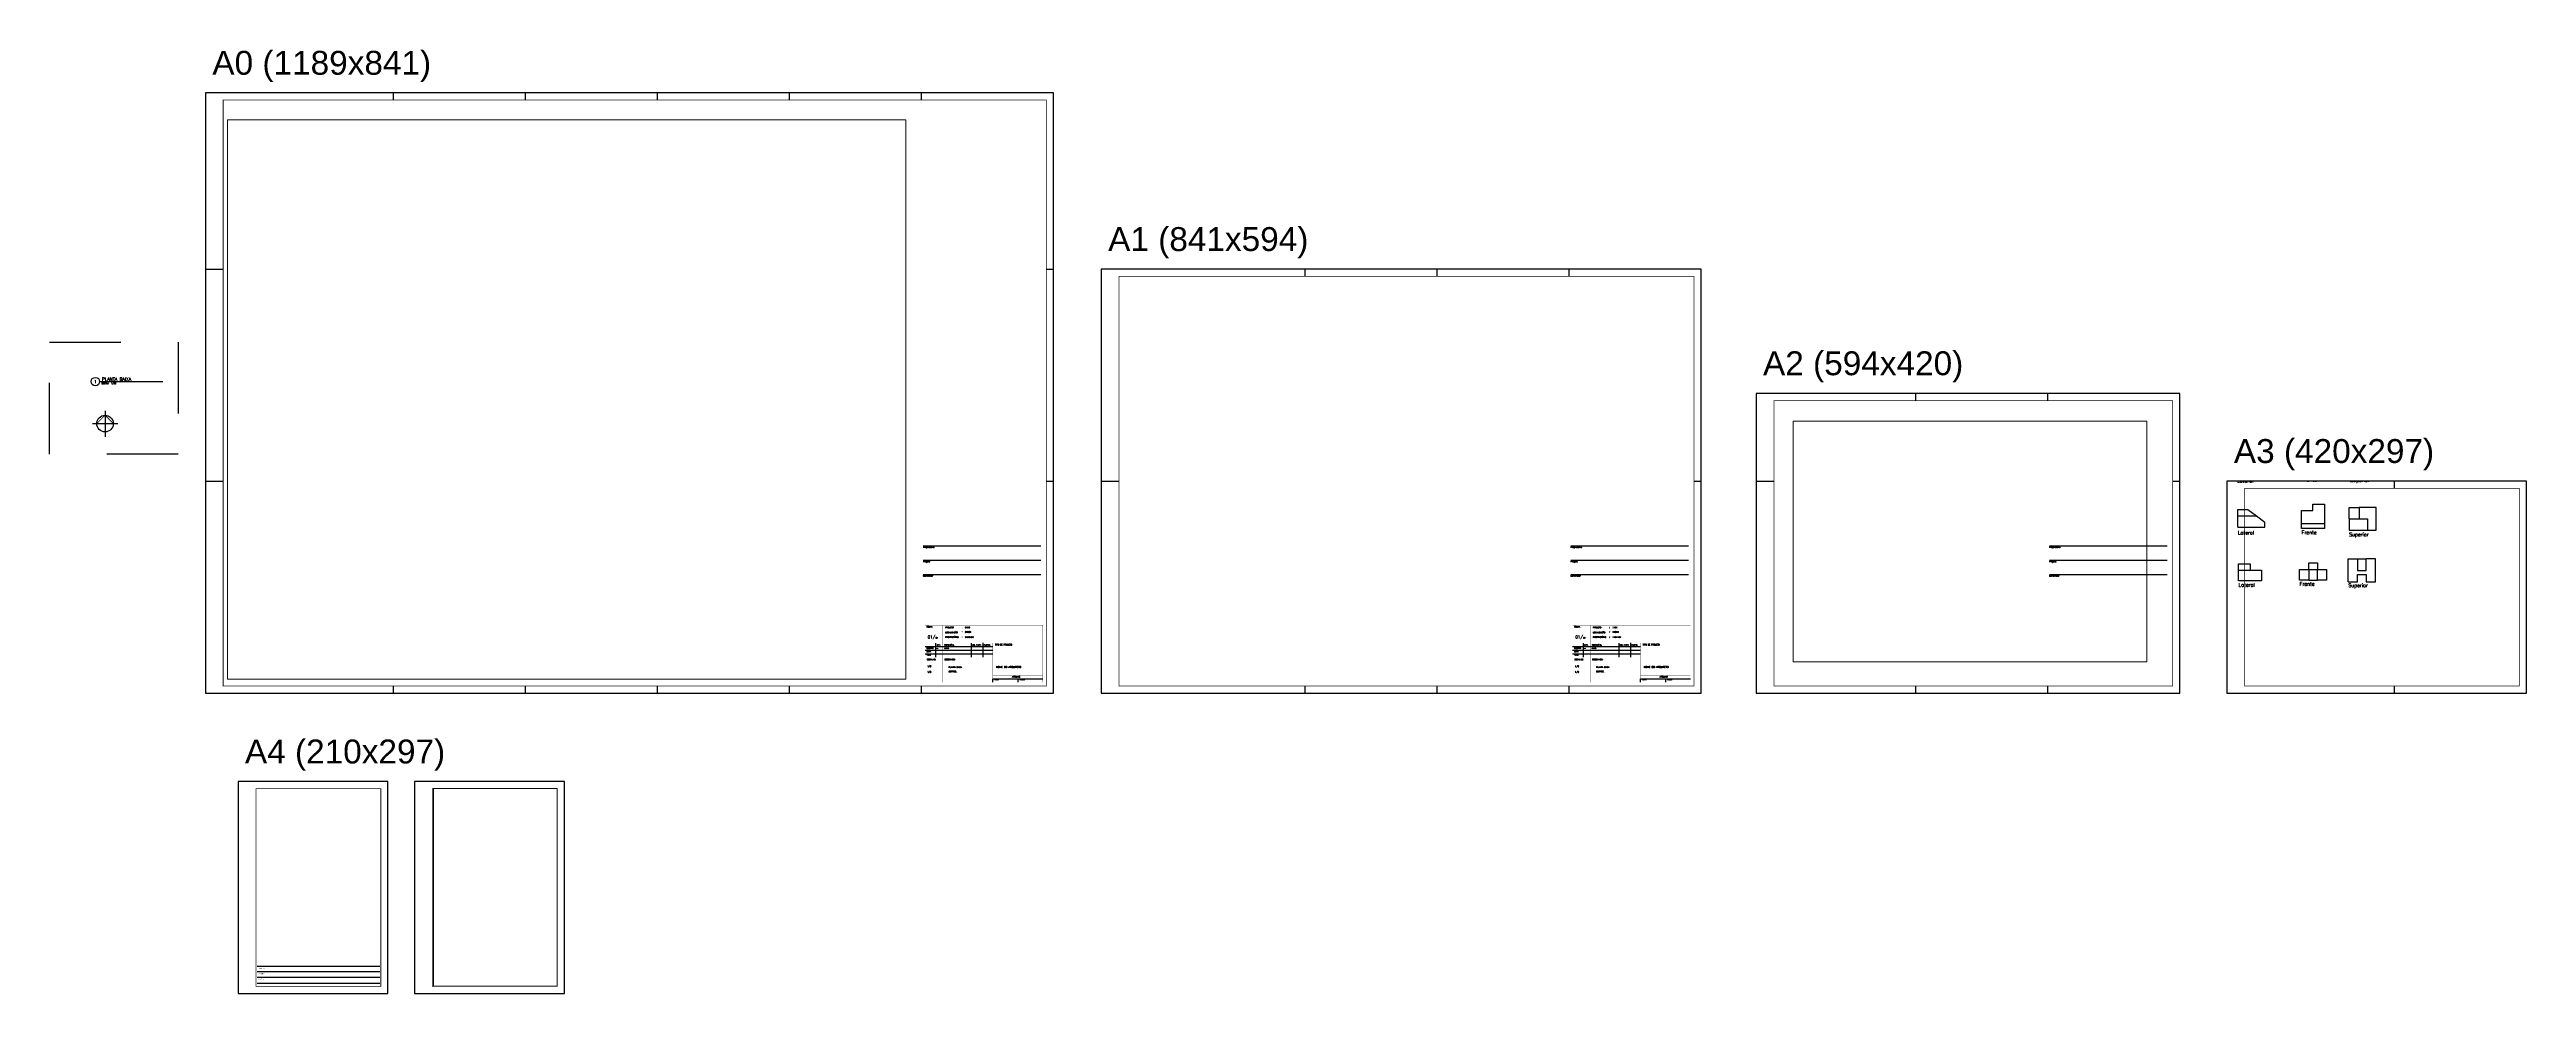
# Paper-space layout 'ABNT' of a CAD drawing. Extents: x -0.21 to 3.26, y -0.43 to 0.89.
# The model-space entities are those that its viewports show. They can reach past a viewport. Long polylines and large blocks are cut down to what shows.
import ezdxf
from ezdxf.enums import TextEntityAlignment as Align

# ---------------------------------------------------------------- set-up
doc = ezdxf.new("R2010")
doc.units = 0
doc.header["$LTSCALE"] = 0.01
doc.linetypes.add('TRAÇO-2PTOS_P', pattern=[0.625, 0.25, -0.125, 0, -0.125, 0, -0.125])
doc.layers.get('0').update_dxf_attribs({"color": 9, "linetype": 'CONTINUOUS', "plot": 0})
for name, color, linetype in [('02', 2, 'CONTINUOUS'), ('A-PARED', 4, 'CONTINUOUS'), ('A-PARED-VISTA', 2, 'CONTINUOUS'), ('A-PROJECAO', 1, 'TRAÇO-2PTOS_P'), ('A-SIMBO', 1, 'CONTINUOUS'), ('AP-FOLHA', 1, 'CONTINUOUS'), ('AP-LEGEN', 3, 'CONTINUOUS')]:
    doc.layers.add(name, color=color, linetype=linetype)
doc.layers.add('AP-JANEL', color=2, linetype='CONTINUOUS', plot=False)
doc.styles.add('ARCAD1', font='romans.shx')
doc.styles.add('ARCAD2', font='romand.shx')
doc.styles.add('arial', font='arial.ttf')

# ---------------------------------------------------------------- blocks, each defined once
blk = doc.blocks.new('FOLHA A3')
at = {"layer": 'A-PARED'}
for p, q in [((420, 0), (0, 0)), ((0, 0), (0, -297)), ((235, -10), (235, 0)), ((420, -297), (420, 0)), ((0, -297), (420, -297)), ((235, -297), (235, -287))]:
    blk.add_line(p, q, dxfattribs=at)
at = {"layer": 'A-PARED', "const_width": 1}
blk.add_lwpolyline([(410, -10), (25, -10), (25, -287), (410, -287), (410, -10)], dxfattribs=at)
blk = doc.blocks.new('FOLHA A2')
at = {"layer": 'A-PARED'}
for p, q in [((594, 0), (0, 0)), ((0, 0), (0, -420)), ((224, -10), (224, 0)), ((409, -10), (409, 0)), ((594, -420), (594, 0)), ((0, -123), (25, -123)), ((584, -123), (594, -123)), ((224, -420), (224, -410)), ((409, -420), (409, -410)), ((0, -420), (594, -420))]:
    blk.add_line(p, q, dxfattribs=at)
at = {"layer": 'A-PARED', "const_width": 1}
blk.add_lwpolyline([(25, -410), (584, -410), (584, -10), (25, -10), (25, -410)], dxfattribs=at)
blk = doc.blocks.new('FOLHA A1')
at = {"layer": 'A-PARED'}
for p, q in [((841, 0), (0, 0)), ((0, 0), (0, -594)), ((286, -10), (286, 0)), ((471, -10), (471, 0)), ((656, -10), (656, 0)), ((841, -594), (841, 0)), ((0, -297), (25, -297)), ((831, -297), (841, -297)), ((286, -594), (286, -584)), ((471, -594), (471, -584)), ((656, -594), (656, -584)), ((0, -594), (841, -594))]:
    blk.add_line(p, q, dxfattribs=at)
at = {"layer": 'A-PARED', "const_width": 1}
blk.add_lwpolyline([(25, -10), (25, -584), (831, -584), (831, -10), (25, -10)], dxfattribs=at)
blk = doc.blocks.new('FOLHA A0')
at = {"layer": 'A-PARED'}
for p, q in [((1189, 0), (0, 0)), ((0, 0), (0, -841)), ((264, -10), (264, 0)), ((449, -10), (449, 0)), ((634, -10), (634, 0)), ((819, -10), (819, 0)), ((1004, -10), (1004, 0)), ((1189, -841), (1189, 0)), ((0, -247), (25, -247)), ((1179, -247), (1189, -247)), ((0, -544), (25, -544)), ((1179, -544), (1189, -544)), ((264, -841), (264, -831)), ((449, -841), (449, -831)), ((634, -841), (634, -831)), ((819, -841), (819, -831)), ((1004, -841), (1004, -831))]:
    blk.add_line(p, q, dxfattribs=at)
at = {"layer": 'A-PARED', "const_width": 1}
blk.add_lwpolyline([(1179, -10), (25, -10), (25, -831), (1179, -831), (1179, -10)], dxfattribs=at)
at = {"layer": 'A-PARED'}
blk.add_lwpolyline([(0, -841), (1189, -841)], dxfattribs=at)
blk = doc.blocks.new('ABNT_T')
blk.add_line((0.012, 0), (0.1008, 0))
blk.add_circle((0.006, 0), 0.006)
at = {"style": 'ARCAD1'}
blk.add_text('ESCALA ', height=0.002, dxfattribs=at).set_placement((0.0149, -0.0034))
at = {"style": 'ARCAD2'}
blk.add_attdef('NO', text='', height=0.0045, dxfattribs=at).set_placement((0.006, 0), align=Align.MIDDLE)
for tag, p, height, style in [('TITULO', (0.0152, 0.0013), 0.0045, 'ARCAD2'), ('ESCALA', (0.0281, -0.0034), 0.002, 'ARCAD1')]:
    blk.add_attdef(tag, p, '', height=height, dxfattribs=dict(style=style))
blk = doc.blocks.new('NORTE_1')
for p, q in [((0, 0.26), (0, -1.29)), ((-0.76, -0.5), (0.76, -0.5))]:
    blk.add_line(p, q)
at = {"const_width": 0.05}
blk.add_lwpolyline([(-0.5, -0.5), (0, 0), (0.5, -0.5), (0, -0.5), (0, -1)], dxfattribs=at)
blk.add_circle((0, -0.5), 0.498)
blk = doc.blocks.new('FOLHA A4')
at = {"layer": 'A-PARED'}
for p, q in [((210, 0), (0, 0)), ((0, 0), (0, -297)), ((210, -297), (210, 0)), ((0, -297), (210, -297))]:
    blk.add_line(p, q, dxfattribs=at)
at = {"layer": 'A-PARED', "const_width": 1}
blk.add_lwpolyline([(200, -10), (25, -10), (25, -287), (200, -287), (200, -10)], dxfattribs=at)

msp = doc.modelspace()

# ---------------------------------------------------------------- linework, layer by layer
at = {"layer": 'A-PARED'}
for p, q in [((1.315, 3.186), (1.315, 3.346)), ((1.315, 3.346), (1.575, 3.346)), ((1.315, 3.186), (1.695, 3.186)), ((1.575, 3.346), (1.695, 3.256)), ((1.695, 3.186), (1.695, 3.256)), ((2.21, 3.17), (2.21, 3.24)), ((2.21, 3.24), (2.53, 3.24)), ((2.53, 3.17), (2.21, 3.17)), ((2.53, 3.24), (2.53, 3.17)), ((2.878, 3.306), (2.878, 3.466)), ((2.878, 3.466), (3.018, 3.466)), ((2.878, 3.306), (3.018, 3.306)), ((3.018, 3.466), (3.018, 3.306)), ((1.325, 2.433), (1.325, 2.583)), ((1.325, 2.583), (1.645, 2.583)), ((1.645, 2.583), (1.645, 2.433)), ((2.182, 2.445), (2.182, 2.595)), ((2.182, 2.595), (2.312, 2.595)), ((2.312, 2.445), (2.182, 2.445)), ((2.312, 2.595), (2.312, 2.445)), ((2.432, 2.445), (2.432, 2.595)), ((2.432, 2.595), (2.562, 2.595)), ((2.562, 2.445), (2.432, 2.445)), ((2.562, 2.595), (2.562, 2.445)), ((2.997, 2.741), (3.117, 2.741)), ((2.997, 2.741), (2.997, 2.581)), ((2.997, 2.581), (3.117, 2.581)), ((3.117, 2.581), (3.117, 2.741)), ((1.645, 2.433), (1.325, 2.433))]:
    msp.add_line(p, q, dxfattribs=at)
at = {"layer": 'A-PARED-VISTA'}
for p, q in [((2.37, 3.42), (2.37, 3.51)), ((2.37, 3.51), (2.53, 3.51)), ((2.53, 3.51), (2.53, 3.24)), ((1.315, 3.346), (1.315, 3.436)), ((1.315, 3.436), (1.455, 3.436)), ((1.455, 3.436), (1.575, 3.346)), ((2.21, 3.24), (2.21, 3.42)), ((2.21, 3.42), (2.37, 3.42)), ((2.878, 3.306), (3.138, 3.306)), ((2.878, 3.306), (2.878, 3.146)), ((2.878, 3.146), (3.258, 3.146)), ((3.258, 3.466), (3.018, 3.466)), ((3.138, 3.306), (3.138, 3.146)), ((3.258, 3.216), (3.258, 3.466)), ((3.258, 3.146), (3.258, 3.216)), ((1.325, 2.583), (1.325, 2.673)), ((1.325, 2.673), (1.485, 2.673)), ((1.485, 2.673), (1.485, 2.583)), ((2.312, 2.595), (2.312, 2.685)), ((2.312, 2.685), (2.432, 2.685)), ((2.312, 2.595), (2.432, 2.595)), ((2.312, 2.445), (2.432, 2.445)), ((2.432, 2.685), (2.432, 2.595)), ((2.867, 2.421), (2.867, 2.741)), ((2.867, 2.741), (2.997, 2.741)), ((2.997, 2.421), (2.997, 2.521)), ((2.997, 2.521), (3.117, 2.521)), ((3.247, 2.741), (3.117, 2.741)), ((3.117, 2.521), (3.117, 2.421)), ((3.247, 2.421), (3.247, 2.741)), ((2.867, 2.421), (2.997, 2.421)), ((3.117, 2.421), (3.247, 2.421))]:
    msp.add_line(p, q, dxfattribs=at)

# ---------------------------------------------------------------- texts
at = {"layer": '02', "char_height": 0.05, "attachment_point": 1, "style": 'ARCAD1'}
for s, insert in [('{\\C0;Lateral}', (1.304, 3.867)), ('{\\C0;Frente}', (2.216, 3.878)), ('{\\C0;Superior}', (2.893, 3.874)), ('{\\C0;Lateral}', (1.315, 3.136)), ('{\\C0;Frente}', (2.211, 3.139)), ('{\\C0;Superior}', (2.878, 3.11)), ('{\\C0;Lateral}', (1.324, 2.402)), ('{\\C0;Frente}', (2.183, 2.416)), ('{\\C0;Superior}', (2.866, 2.395))]:
    msp.add_mtext_dynamic_manual_height_columns(s, width=0.60074, gutter_width=0.1, heights=[0], dxfattribs=dict(at, insert=insert))

psp = doc.layouts.new('ABNT')

# ---------------------------------------------------------------- linework, layer by layer
at = {"layer": 'A-PROJECAO'}
psp.add_lwpolyline([(-0.2097, 0.4846), (-0.0294, 0.4846), (-0.0294, 0.3275), (-0.2097, 0.3275)], close=True, dxfattribs=at)
at = {"layer": 'AP-LEGEN'}
for p, q in [((1.015, 0.1992), (1.18, 0.1992)), ((1.015, 0.1792), (1.18, 0.1792)), ((1.9229, 0.1992), (2.0879, 0.1992)), ((1.9229, 0.1792), (2.0879, 0.1792)), ((2.5939, 0.1992), (2.7589, 0.1992)), ((2.5939, 0.1792), (2.7589, 0.1792)), ((1.015, 0.1592), (1.18, 0.1592)), ((1.9229, 0.1592), (2.0879, 0.1592)), ((2.5939, 0.1592), (2.7589, 0.1592)), ((1.0177, 0.058), (1.1127, 0.058)), ((1.0177, 0.053), (1.1127, 0.053)), ((1.0177, 0.048), (1.1127, 0.048)), ((1.0327, 0.043), (1.0327, 0.063)), ((1.0827, 0.043), (1.0827, 0.063)), ((1.0993, 0.0431), (1.0993, 0.0631)), ((1.9256, 0.058), (2.0206, 0.058)), ((1.9256, 0.053), (2.0206, 0.053)), ((1.9256, 0.048), (2.0206, 0.048)), ((1.9406, 0.043), (1.9406, 0.063)), ((1.9906, 0.043), (1.9906, 0.063)), ((2.0072, 0.0431), (2.0072, 0.0631)), ((1.1127, 0.008), (1.1127, 0.013)), ((1.1127, 0.013), (1.1827, 0.013)), ((1.1477, 0.013), (1.1477, 0.008)), ((2.0206, 0.008), (2.0206, 0.013)), ((2.0206, 0.013), (2.0906, 0.013)), ((2.0556, 0.013), (2.0556, 0.008)), ((0.2532, -0.39), (0.0812, -0.39)), ((0.2532, -0.3977), (0.0812, -0.3977)), ((0.2532, -0.4054), (0.0812, -0.4054)), ((0.2532, -0.4138), (0.0812, -0.4138))]:
    psp.add_line(p, q, dxfattribs=at)
at = {"layer": 'AP-LEGEN', "const_width": 0.0003}
for points in [[(1.0177, 0.008), (1.1827, 0.008), (1.1827, 0.088), (1.0177, 0.088)], [(1.9256, 0.008), (2.0906, 0.008), (2.0906, 0.088), (1.9256, 0.088)]]:
    psp.add_lwpolyline(points, close=True, dxfattribs=at)
for points in [[(1.0427, 0.088), (1.0427, 0.008)], [(1.9506, 0.088), (1.9506, 0.008)], [(1.0177, 0.063), (1.1827, 0.063)], [(1.1127, 0.043), (1.0177, 0.043)], [(1.1127, 0.008), (1.1127, 0.063)], [(1.9256, 0.063), (2.0906, 0.063)], [(2.0206, 0.043), (1.9256, 0.043)], [(2.0206, 0.008), (2.0206, 0.063)], [(1.1827, 0.018), (1.1127, 0.018)], [(2.0906, 0.018), (2.0206, 0.018)]]:
    psp.add_lwpolyline(points, dxfattribs=at)

# ---------------------------------------------------------------- block references
at = {"layer": 'A-SIMBO', "lineweight": -3, "xscale": 0.02337151122458914, "yscale": 0.02337151122458914, "zscale": 0.02337151122458914}
psp.add_blockref('NORTE_1', (-0.1319, 0.3822), dxfattribs=at)
at = {"layer": 'AP-FOLHA', "xscale": 0.001, "yscale": 0.001, "zscale": 0.001}
for name, p in [('FOLHA A0', (0.0087, 0.8338)), ('FOLHA A1', (1.2646, 0.5868)), ('FOLHA A2', (2.1827, 0.4128)), ('FOLHA A3', (2.8428, 0.2898)), ('FOLHA A4', (0.0547, -0.1309)), ('FOLHA A4', (0.3021, -0.1309))]:
    psp.add_blockref(name, p, dxfattribs=at)
at = {"layer": 'AP-LEGEN'}
psp.add_blockref('ABNT_T', (-0.1515, 0.4293), dxfattribs=at).add_auto_attribs({'TITULO': 'PLANTA BAIXA', 'NO': '1', 'ESCALA': '1/50'})

# ---------------------------------------------------------------- texts
at = {"layer": 'AP-FOLHA', "style": 'arial'}
for s, p in [('A0 (1189x841)', (0.0185, 0.8593)), ('A1 (841x594)', (1.2744, 0.6123)), ('A2 (594x420)', (2.1925, 0.4383)), ('A3 (420x297)', (2.8526, 0.3153)), ('A4 (210x297)', (0.0642, -0.1057))]:
    psp.add_text(s, height=0.033477, dxfattribs=at).set_placement(p)
at = {"layer": 'AP-LEGEN'}
for s, height, style, p in [('Proprietário', 0.002, 'ARCAD2', (1.015, 0.1962)), ('Projeto', 0.002, 'ARCAD2', (1.015, 0.1762)), ('Proprietário', 0.002, 'ARCAD2', (1.9229, 0.1962)), ('Projeto', 0.002, 'ARCAD2', (1.9229, 0.1762)), ('Proprietário', 0.002, 'ARCAD2', (2.5939, 0.1962)), ('Projeto', 0.002, 'ARCAD2', (2.5939, 0.1762)), ('Construtor', 0.002, 'ARCAD2', (1.015, 0.1562)), ('Construtor', 0.002, 'ARCAD2', (1.9229, 0.1562)), ('Construtor', 0.002, 'ARCAD2', (2.5939, 0.1562)), ('FOLHA', 0.002, 'ARCAD2', (1.0198, 0.0846)), ('01/', 0.004, 'ARCAD2', (1.0214, 0.0696)), ('01', 0.002, 'ARCAD2', (1.0327, 0.0692)), ('PROJETO', 0.002, 'ARCAD2', (1.046, 0.0839)), ('LOCALIZAÇÃO', 0.002, 'ARCAD2', (1.046, 0.0769)), ('PROPRIETÁRIO', 0.002, 'ARCAD2', (1.046, 0.0703)), (':', 0.002, 'ARCAD2', (1.0692, 0.0839)), (':', 0.002, 'ARCAD2', (1.0692, 0.0777)), (':', 0.002, 'ARCAD2', (1.0692, 0.0703)), ('XXXX', 0.002, 'ARCAD2', (1.0737, 0.0838)), ('XXXXX', 0.002, 'ARCAD2', (1.0737, 0.0775)), ('XXXXXXX', 0.002, 'ARCAD2', (1.0737, 0.0702)), ('FOLHA', 0.002, 'ARCAD2', (1.9277, 0.0846)), ('01/', 0.004, 'ARCAD2', (1.9294, 0.0696)), ('01', 0.002, 'ARCAD2', (1.9407, 0.0692)), ('PROJETO', 0.002, 'ARCAD2', (1.9539, 0.0839)), ('LOCALIZAÇÃO', 0.002, 'ARCAD2', (1.9539, 0.0769)), ('PROPRIETÁRIO', 0.002, 'ARCAD2', (1.9539, 0.0703)), (':', 0.002, 'ARCAD2', (1.9771, 0.0839)), (':', 0.002, 'ARCAD2', (1.9771, 0.0777)), (':', 0.002, 'ARCAD2', (1.9771, 0.0703)), ('XXXX', 0.002, 'ARCAD2', (1.9816, 0.0838)), ('XXXXX', 0.002, 'ARCAD2', (1.9816, 0.0775)), ('XXXXXXX', 0.002, 'ARCAD2', (1.9816, 0.0702)), ('COPIA', 0.0015, 'ARCAD2', (1.02, 0.0502)), ('VISTO', 0.0015, 'ARCAD2', (1.02, 0.0454)), ('DESENHO', 0.0015, 'ARCAD2', (1.02, 0.0551)), ('ESCALAS:', 0.002, 'ARCAD2', (1.0203, 0.039)), ('XXX', 0.00084, 'ARCAD2', (1.0338, 0.0551)), ('DATA', 0.0015, 'ARCAD2', (1.0342, 0.0597)), ('XXXXX', 0.0015, 'ARCAD2', (1.0446, 0.0547)), ('RESPONSÁVEL', 0.0015, 'ARCAD2', (1.0446, 0.0597)), ('DESENHOS:', 0.002, 'ARCAD2', (1.0453, 0.039)), ('INSC. PMSRN', 0.0015, 'ARCAD2', (1.0832, 0.0597)), ('RUBRICA', 0.0015, 'ARCAD2', (1.1004, 0.0597)), ('TIPO DE PROJETO', 0.002, 'ARCAD2', (1.1159, 0.0597)), ('COPIA', 0.0015, 'ARCAD2', (1.9279, 0.0502)), ('VISTO', 0.0015, 'ARCAD2', (1.9279, 0.0454)), ('DESENHO', 0.0015, 'ARCAD2', (1.9279, 0.0551)), ('ESCALAS:', 0.002, 'ARCAD2', (1.9282, 0.039)), ('XXX', 0.00084, 'ARCAD2', (1.9417, 0.0551)), ('DATA', 0.0015, 'ARCAD2', (1.9421, 0.0597)), ('XXXXX', 0.0015, 'ARCAD2', (1.9525, 0.0547)), ('RESPONSÁVEL', 0.0015, 'ARCAD2', (1.9525, 0.0597)), ('DESENHOS:', 0.002, 'ARCAD2', (1.9532, 0.039)), ('INSC. PMSRN', 0.0015, 'ARCAD2', (1.9911, 0.0597)), ('RUBRICA', 0.0015, 'ARCAD2', (2.0083, 0.0597)), ('TIPO DE PROJETO', 0.002, 'ARCAD2', (2.0238, 0.0597)), ('1/X', 0.00219, 'ARCAD2', (1.0208, 0.0294)), ('1/X', 0.00219, 'ARCAD2', (1.0208, 0.0215)), ('CORTES...', 0.002, 'ARCAD2', (1.0509, 0.022)), ('PLANTA BAIXA', 0.002, 'ARCAD2', (1.0509, 0.0282)), ('FIRMA', 0.0015, 'ARCAD2', (1.1152, 0.0108)), ('NOME DO ARQUITETO', 0.0025, 'ARCAD2', (1.1174, 0.0282)), ('ARQUIVO', 0.002, 'ARCAD2', (1.1396, 0.0148)), ('PMSRN', 0.0015, 'ARCAD2', (1.1502, 0.0108)), ('1/X', 0.00219, 'ARCAD2', (1.9287, 0.0294)), ('1/X', 0.00219, 'ARCAD2', (1.9287, 0.0215)), ('CORTES...', 0.002, 'ARCAD2', (1.9588, 0.022)), ('PLANTA BAIXA', 0.002, 'ARCAD2', (1.9588, 0.0282)), ('FIRMA', 0.0015, 'ARCAD2', (2.0231, 0.0108)), ('NOME DO ARQUITETO', 0.0025, 'ARCAD2', (2.0253, 0.0282)), ('ARQUIVO', 0.002, 'ARCAD2', (2.0475, 0.0148)), ('PMSRN', 0.0015, 'ARCAD2', (2.0581, 0.0108)), ('CLIENTE', 0.0013, 'arial', (0.0828, -0.408)), ('PROJETO', 0.0013, 'arial', (0.0828, -0.3934)), ('DESENHO', 0.0013, 'arial', (0.0828, -0.4011))]:
    psp.add_text(s, height=height, dxfattribs=dict(at, style=style)).set_placement(p)

# ---------------------------------------------------------------- viewports
at = {"layer": 'AP-JANEL', "view_target_point": (58.1729, -79.744)}
psp.add_viewport(center=(0.5154, 0.4041), size=(0.951, 0.783654), view_center_point=(147.5428, 132.3017), view_height=29.931618, dxfattribs=at)
for center, size, view_center_point, view_height, status in [((2.4827, 0.2051), (0.4961, 0.337265), (156.1116, 132.7905), 32.930857, 3), ((3.0528, 0.1413), (0.42, 0.297), (-54.9072, 82.089), 2.977972, 4), ((0.4153, -0.2794), (0.1735, 0.277), (25.1824, 107.7317), 27.7, 5)]:
    psp.add_viewport(center=center, size=size, view_center_point=view_center_point, view_height=view_height, status=status, dxfattribs=at)

doc.saveas('drawing.dxf')
